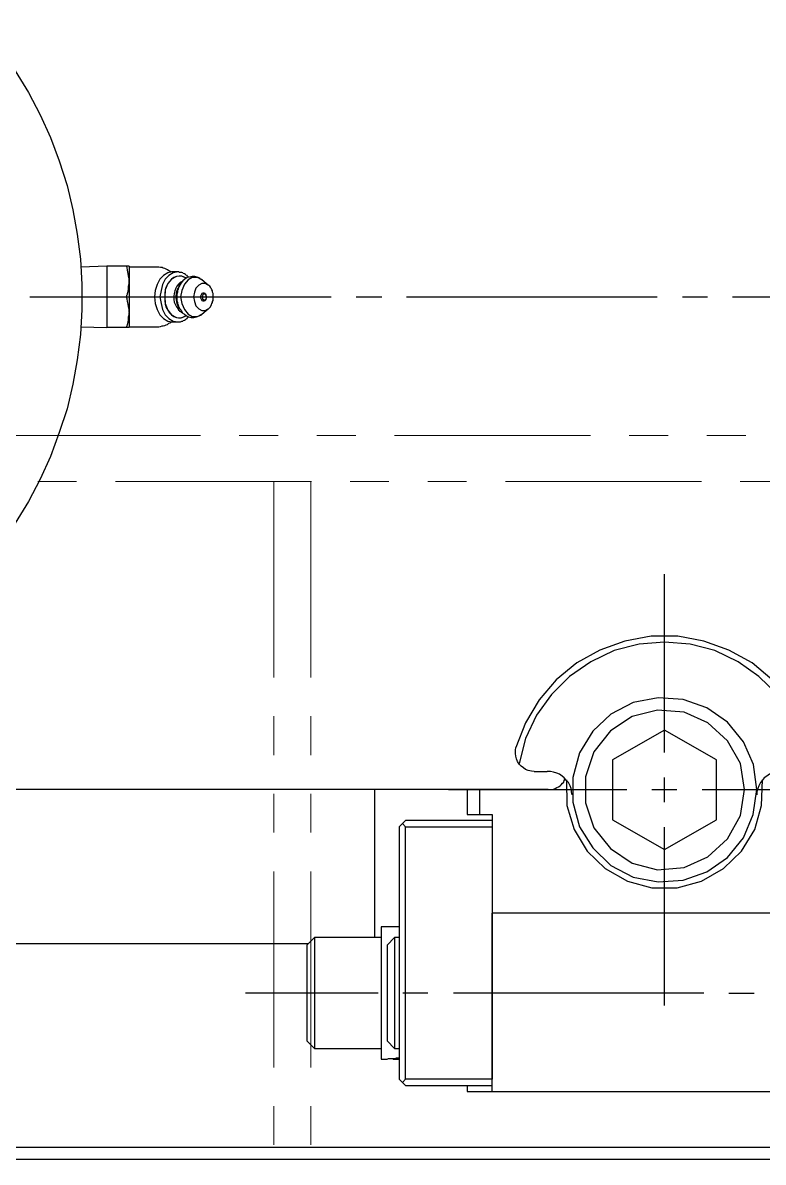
# Model space of a CAD drawing. Header units: millimetres. Extents: x -211 to 45495, y 24 to 52952.
# Drawn here: x 9491.7 to 9611.8, y 40375.1 to 40560 of the extents above; entities that cross this region are included whole.
import ezdxf

# ---------------------------------------------------------------- set-up
doc = ezdxf.new("R2010")
doc.units = ezdxf.units.MM
doc.linetypes.add('PHANTOM', pattern=[63.3, 31.8, -6.3, 6.3, -6.3, 6.3, -6.3])
doc.layers.add('Layer2', color=7, linetype='Continuous')

# ---------------------------------------------------------------- blocks, each defined once
blk = doc.blocks.new('BLKF1837')
at = {"layer": 'Layer2', "color": 7, "linetype": 'Continuous', "lineweight": 25}
for p, q in [((9522.01, 40517.27), (9521.84, 40517.35)), ((9522.1, 40517.1), (9522.01, 40517.27)), ((9522.19, 40516.92), (9522.1, 40517.1)), ((9522.27, 40516.84), (9522.19, 40516.92)), ((9522.36, 40516.67), (9522.27, 40516.84)), ((9522.44, 40516.49), (9522.36, 40516.67)), ((9522.44, 40516.32), (9522.44, 40516.49)), ((9522.53, 40516.06), (9522.44, 40516.32)), ((9522.53, 40515.55), (9522.53, 40516.06))]:
    blk.add_line(p, q, dxfattribs=at)
blk = doc.blocks.new('BLKF1838')
at = {"layer": 'Layer2', "color": 7, "linetype": 'Continuous', "lineweight": 25}
for p, q in [((9519.17, 40518.65), (9518.48, 40518.3)), ((9520.03, 40518.65), (9519.17, 40518.65)), ((9520.72, 40518.3), (9520.03, 40518.65)), ((9517.45, 40516.58), (9517.28, 40515.55)), ((9517.88, 40517.61), (9517.45, 40516.58)), ((9518.48, 40518.3), (9517.88, 40517.61)), ((9517.28, 40515.55), (9517.45, 40514.43)), ((9517.45, 40514.43), (9517.88, 40513.48)), ((9517.88, 40513.48), (9518.48, 40512.7)), ((9518.48, 40512.7), (9519.17, 40512.36)), ((9519.17, 40512.36), (9520.03, 40512.36))]:
    blk.add_line(p, q, dxfattribs=at)
blk = doc.blocks.new('BLKF1839')
at = {"layer": 'Layer2', "color": 7, "linetype": 'Continuous', "lineweight": 25}
for p, q in [((9522.44, 40514.77), (9522.53, 40514.94)), ((9522.44, 40514.6), (9522.44, 40514.77)), ((9522.53, 40515.12), (9522.53, 40515.29)), ((9522.53, 40514.94), (9522.53, 40515.12)), ((9521.76, 40513.57), (9521.84, 40513.65)), ((9521.84, 40513.65), (9522.01, 40513.82)), ((9522.01, 40513.82), (9522.1, 40513.91)), ((9522.1, 40513.91), (9522.19, 40514.08)), ((9522.19, 40514.08), (9522.27, 40514.25)), ((9522.27, 40514.25), (9522.36, 40514.43)), ((9522.36, 40514.43), (9522.44, 40514.6))]:
    blk.add_line(p, q, dxfattribs=at)
blk = doc.blocks.new('BLKF1840')
at = {"layer": 'Layer2', "color": 7, "linetype": 'Continuous', "lineweight": 25}
for p, q in [((9519.77, 40516.92), (9519.52, 40516.32)), ((9520.21, 40517.44), (9519.77, 40516.92)), ((9520.72, 40517.7), (9520.21, 40517.44)), ((9521.24, 40517.7), (9520.72, 40517.7)), ((9521.76, 40517.44), (9521.24, 40517.7)), ((9519.52, 40516.32), (9519.34, 40515.55)), ((9519.34, 40515.55), (9519.52, 40514.77)), ((9519.52, 40514.77), (9519.77, 40514.08)), ((9519.77, 40514.08), (9520.21, 40513.57)), ((9520.21, 40513.57), (9520.72, 40513.31)), ((9520.72, 40513.31), (9521.24, 40513.31))]:
    blk.add_line(p, q, dxfattribs=at)
blk = doc.blocks.new('BLKF1841')
at = {"layer": 'Layer2', "color": 7, "linetype": 'Continuous', "lineweight": 25}
for p, q in [((9516.67, 40515.98), (9516.67, 40514.77)), ((9516.67, 40514.77), (9516.76, 40514.6)), ((9516.76, 40514.6), (9516.76, 40514.34)), ((9516.76, 40514.34), (9516.85, 40514.25)), ((9516.85, 40514.25), (9516.85, 40514.17)), ((9516.85, 40514.17), (9516.93, 40514)), ((9516.93, 40514), (9516.93, 40513.91)), ((9516.93, 40513.91), (9517.02, 40513.82)), ((9517.02, 40513.82), (9517.02, 40513.74)), ((9517.02, 40513.74), (9517.1, 40513.65)), ((9517.1, 40513.65), (9517.1, 40513.57))]:
    blk.add_line(p, q, dxfattribs=at)
blk = doc.blocks.new('BLKF1842')
at = {"layer": 'Layer2', "color": 7, "linetype": 'Continuous', "lineweight": 25}
for p, q in [((9516.67, 40515.98), (9516.67, 40514.86)), ((9516.67, 40514.86), (9516.76, 40514.43)), ((9516.76, 40514.43), (9516.93, 40514)), ((9516.93, 40514), (9516.93, 40513.91)), ((9516.93, 40513.91), (9517.02, 40513.82)), ((9517.02, 40513.82), (9517.19, 40513.48)), ((9517.19, 40513.48), (9517.45, 40513.14)), ((9517.45, 40513.14), (9517.54, 40513.05)), ((9517.54, 40513.05), (9517.54, 40512.96)), ((9517.54, 40512.96), (9517.88, 40512.7)), ((9517.88, 40512.7), (9518.22, 40512.45)), ((9518.22, 40512.45), (9518.57, 40512.27)), ((9518.57, 40512.27), (9519, 40512.19)), ((9519, 40512.19), (9519.43, 40512.19)), ((9519.43, 40512.19), (9519.86, 40512.27)), ((9519.86, 40512.27), (9520.29, 40512.45)), ((9520.29, 40512.45), (9520.64, 40512.62))]:
    blk.add_line(p, q, dxfattribs=at)
blk = doc.blocks.new('BLKF1843')
at = {"layer": 'Layer2', "color": 7, "linetype": 'Continuous', "lineweight": 25}
for p, q in [((9517.97, 40518.39), (9517.62, 40518.13)), ((9518.31, 40518.65), (9517.97, 40518.39)), ((9518.74, 40518.73), (9518.31, 40518.65)), ((9519.17, 40518.82), (9518.74, 40518.73)), ((9519.6, 40518.82), (9519.17, 40518.82)), ((9519.95, 40518.73), (9519.6, 40518.82)), ((9520.38, 40518.56), (9519.95, 40518.73)), ((9520.46, 40518.47), (9520.38, 40518.56)), ((9520.81, 40518.3), (9520.46, 40518.47)), ((9516.85, 40516.92), (9516.76, 40516.58)), ((9516.76, 40516.58), (9516.76, 40516.32)), ((9516.93, 40516.92), (9516.85, 40516.92)), ((9517.1, 40517.44), (9516.93, 40517.1)), ((9516.93, 40517.1), (9516.93, 40516.92)), ((9517.19, 40517.53), (9517.1, 40517.44)), ((9517.36, 40517.79), (9517.19, 40517.53)), ((9517.62, 40518.13), (9517.36, 40517.79)), ((9520.81, 40518.22), (9520.81, 40518.3))]:
    blk.add_line(p, q, dxfattribs=at)
blk = doc.blocks.new('BLKF1844')
at = {"layer": 'Layer2', "color": 7, "linetype": 'Continuous', "lineweight": 25}
for p, q in [((9520.55, 40515.72), (9520.46, 40515.55)), ((9520.46, 40515.55), (9520.55, 40515.29)), ((9520.64, 40515.98), (9520.55, 40515.72)), ((9520.55, 40515.29), (9520.64, 40515.03)), ((9520.72, 40516.06), (9520.64, 40515.98)), ((9520.64, 40515.03), (9520.72, 40514.94)), ((9520.89, 40516.15), (9520.72, 40516.06)), ((9520.72, 40514.94), (9520.89, 40514.86)), ((9521.07, 40516.15), (9520.89, 40516.15)), ((9520.89, 40514.86), (9521.07, 40514.86)), ((9521.24, 40516.06), (9521.07, 40516.15)), ((9521.07, 40514.86), (9521.24, 40514.94)), ((9521.24, 40514.94), (9521.41, 40515.12)), ((9521.41, 40515.72), (9521.32, 40515.98)), ((9521.5, 40515.55), (9521.41, 40515.72)), ((9521.41, 40515.12), (9521.5, 40515.37)), ((9521.5, 40515.37), (9521.5, 40515.55))]:
    blk.add_line(p, q, dxfattribs=at)
blk = doc.blocks.new('BLKF1845')
at = {"layer": 'Layer2', "color": 7, "linetype": 'Continuous', "lineweight": 25}
for p, q in [((9521.32, 40515.98), (9521.24, 40515.98)), ((9521.32, 40515.89), (9521.32, 40515.98)), ((9521.41, 40515.89), (9521.32, 40515.89)), ((9521.41, 40515.72), (9521.41, 40515.89)), ((9521.5, 40515.63), (9521.41, 40515.72)), ((9521.5, 40515.55), (9521.5, 40515.63))]:
    blk.add_line(p, q, dxfattribs=at)
blk = doc.blocks.new('BLKF1846')
at = {"layer": 'Layer2', "color": 7, "linetype": 'Continuous', "lineweight": 25}
for p, q in [((9521.15, 40515.03), (9521.24, 40515.03)), ((9521.24, 40515.03), (9521.32, 40515.12)), ((9521.32, 40515.12), (9521.41, 40515.12)), ((9521.41, 40515.29), (9521.5, 40515.37)), ((9521.41, 40515.2), (9521.41, 40515.29)), ((9521.41, 40515.12), (9521.41, 40515.2)), ((9521.5, 40515.37), (9521.5, 40515.46))]:
    blk.add_line(p, q, dxfattribs=at)
blk = doc.blocks.new('BLKF1847')
at = {"layer": 'Layer2', "color": 7, "linetype": 'Continuous', "lineweight": 25}
for p, q in [((9520.89, 40515.89), (9520.81, 40515.72)), ((9520.81, 40515.72), (9520.81, 40515.63)), ((9520.81, 40515.63), (9520.81, 40515.55)), ((9520.81, 40515.55), (9520.81, 40515.37)), ((9520.81, 40515.37), (9520.81, 40515.29)), ((9520.81, 40515.29), (9520.89, 40515.12)), ((9520.98, 40515.98), (9520.89, 40515.89)), ((9520.89, 40515.12), (9520.98, 40515.12)), ((9521.15, 40515.98), (9520.98, 40515.98)), ((9520.98, 40515.12), (9521.07, 40515.03))]:
    blk.add_line(p, q, dxfattribs=at)
blk = doc.blocks.new('BLKF1848')
at = {"layer": 'Layer2', "color": 7, "linetype": 'Continuous', "lineweight": 25}
for p, q in [((9516.76, 40516.67), (9516.67, 40516.58)), ((9516.67, 40516.58), (9516.67, 40516.49)), ((9516.85, 40516.92), (9516.76, 40516.84)), ((9516.76, 40516.84), (9516.76, 40516.75)), ((9516.76, 40516.75), (9516.76, 40516.67)), ((9516.93, 40517.1), (9516.85, 40517.01)), ((9516.85, 40517.01), (9516.85, 40516.92)), ((9517.02, 40517.18), (9516.93, 40517.18)), ((9516.93, 40517.18), (9516.93, 40517.1)), ((9516.67, 40516.49), (9516.67, 40516.41))]:
    blk.add_line(p, q, dxfattribs=at)
blk = doc.blocks.new('BLKF1849')
at = {"layer": 'Layer2', "color": 7, "linetype": 'Continuous', "lineweight": 25}
for p, q in [((9516.85, 40516.75), (9516.76, 40516.67)), ((9516.76, 40516.67), (9516.76, 40516.58)), ((9516.76, 40516.58), (9516.76, 40516.41)), ((9516.93, 40517.01), (9516.85, 40516.92)), ((9516.85, 40516.92), (9516.85, 40516.84)), ((9516.85, 40516.84), (9516.85, 40516.75)), ((9517.02, 40517.18), (9516.93, 40517.1)), ((9516.93, 40517.1), (9516.93, 40517.01)), ((9517.1, 40517.35), (9517.02, 40517.27)), ((9517.02, 40517.27), (9517.02, 40517.18)), ((9517.19, 40517.53), (9517.1, 40517.53)), ((9517.1, 40517.53), (9517.1, 40517.35)), ((9516.76, 40516.32), (9516.67, 40516.32)), ((9516.67, 40516.32), (9516.67, 40516.24)), ((9516.67, 40516.24), (9516.67, 40516.15)), ((9516.67, 40516.15), (9516.67, 40516.06)), ((9516.76, 40516.41), (9516.76, 40516.32))]:
    blk.add_line(p, q, dxfattribs=at)
blk = doc.blocks.new('BLKF1850')
at = {"layer": 'Layer2', "color": 7, "linetype": 'Continuous', "lineweight": 25}
for p, q in [((9516.59, 40515.72), (9516.5, 40515.55)), ((9516.5, 40515.55), (9516.5, 40515.37)), ((9516.5, 40515.37), (9516.59, 40515.2)), ((9516.67, 40516.32), (9516.59, 40516.32)), ((9516.59, 40516.32), (9516.59, 40515.72)), ((9516.59, 40515.2), (9516.59, 40515.03)), ((9516.59, 40515.03), (9516.59, 40514.86)), ((9516.59, 40514.86), (9516.59, 40514.77)), ((9516.59, 40514.77), (9516.67, 40514.6)), ((9516.67, 40514.6), (9516.67, 40514.43)), ((9516.67, 40514.43), (9516.76, 40514.25)), ((9516.76, 40514.25), (9516.76, 40514.17)), ((9516.76, 40514.17), (9516.85, 40514.17)), ((9516.85, 40514.17), (9516.85, 40514.08)), ((9516.85, 40514.08), (9516.85, 40514)), ((9516.85, 40514), (9516.93, 40514)), ((9516.93, 40514), (9516.93, 40513.91)), ((9516.93, 40513.91), (9516.93, 40513.82))]:
    blk.add_line(p, q, dxfattribs=at)
blk = doc.blocks.new('BLKF1851')
at = {"layer": 'Layer2', "color": 7, "linetype": 'Continuous', "lineweight": 25}
for p, q in [((9516.5, 40516.92), (9516.33, 40516.49)), ((9516.67, 40517.27), (9516.5, 40516.92)), ((9516.93, 40517.61), (9516.67, 40517.27)), ((9517.19, 40517.87), (9516.93, 40517.61)), ((9517.54, 40518.04), (9517.19, 40517.87)), ((9516.24, 40516.06), (9516.16, 40515.63)), ((9516.16, 40515.63), (9516.16, 40515.12)), ((9516.16, 40515.12), (9516.24, 40514.69)), ((9516.33, 40516.49), (9516.24, 40516.06)), ((9516.24, 40514.69), (9516.42, 40514.25)), ((9516.42, 40514.25), (9516.59, 40513.91)), ((9516.59, 40513.91), (9516.85, 40513.57)), ((9516.85, 40513.57), (9516.85, 40513.48)), ((9516.85, 40513.48), (9516.93, 40513.39)), ((9516.93, 40513.39), (9517.02, 40513.31)), ((9517.02, 40513.31), (9517.1, 40513.22)), ((9517.1, 40513.22), (9517.19, 40513.14)), ((9517.19, 40513.14), (9517.28, 40513.14)), ((9517.28, 40513.14), (9517.36, 40513.14)), ((9517.36, 40513.14), (9517.36, 40513.05)), ((9517.36, 40513.05), (9517.45, 40513.05))]:
    blk.add_line(p, q, dxfattribs=at)
blk = doc.blocks.new('BLKF1852')
at = {"layer": 'Layer2', "color": 7, "linetype": 'Continuous', "lineweight": 25}
for p, q in [((9516.67, 40516.41), (9516.76, 40516.75)), ((9516.76, 40516.75), (9516.85, 40516.84)), ((9516.85, 40516.92), (9517.02, 40517.27)), ((9516.85, 40516.84), (9516.85, 40516.92))]:
    blk.add_line(p, q, dxfattribs=at)
blk = doc.blocks.new('BLKF1853')
at = {"layer": 'Layer2', "color": 7, "linetype": 'Continuous', "lineweight": 25}
for p, q in [((9516.5, 40515.55), (9516.59, 40515.98)), ((9516.59, 40515.12), (9516.5, 40515.55)), ((9516.59, 40516.06), (9516.59, 40516.15)), ((9516.59, 40515.98), (9516.59, 40516.06)), ((9516.67, 40514.69), (9516.59, 40515.12)), ((9516.76, 40514.34), (9516.67, 40514.69)), ((9516.76, 40514.25), (9516.76, 40514.34)), ((9516.93, 40513.91), (9516.76, 40514.25))]:
    blk.add_line(p, q, dxfattribs=at)
blk = doc.blocks.new('BLKF1854')
at = {"layer": 'Layer2', "color": 7, "linetype": 'Continuous', "lineweight": 25}
for p, q in [((9515.81, 40518.39), (9515.21, 40517.7)), ((9516.59, 40518.82), (9515.81, 40518.39)), ((9517.45, 40518.9), (9516.59, 40518.82)), ((9518.22, 40518.56), (9517.45, 40518.9)), ((9514.78, 40516.67), (9514.69, 40515.55)), ((9515.21, 40517.7), (9514.78, 40516.67)), ((9514.69, 40515.55), (9514.78, 40514.43)), ((9514.78, 40514.43), (9515.21, 40513.39)), ((9515.21, 40513.39), (9515.81, 40512.62)), ((9515.81, 40512.62), (9516.59, 40512.19)), ((9516.59, 40512.19), (9517.36, 40512.1))]:
    blk.add_line(p, q, dxfattribs=at)
blk = doc.blocks.new('BLKF1855')
at = {"layer": 'Layer2', "color": 7, "linetype": 'Continuous', "lineweight": 25}
for p, q in [((9516.85, 40511.5), (9517.28, 40511.5)), ((9517.28, 40511.5), (9517.45, 40511.59)), ((9517.45, 40511.59), (9517.62, 40511.59)), ((9517.62, 40511.59), (9517.71, 40511.67)), ((9517.71, 40511.67), (9517.88, 40511.76)), ((9517.88, 40511.76), (9518.05, 40511.84)), ((9518.05, 40511.84), (9518.14, 40511.93)), ((9518.14, 40511.93), (9518.31, 40512.02)), ((9518.31, 40512.02), (9518.4, 40512.19))]:
    blk.add_line(p, q, dxfattribs=at)
blk = doc.blocks.new('BLKF1856')
at = {"layer": 'Layer2', "color": 7, "linetype": 'Continuous', "lineweight": 25}
for p, q in [((9515.81, 40518.39), (9515.47, 40518.04)), ((9516.16, 40518.65), (9515.81, 40518.39)), ((9516.59, 40518.82), (9516.16, 40518.65)), ((9517.02, 40518.9), (9516.59, 40518.82)), ((9517.45, 40518.9), (9517.02, 40518.9)), ((9517.79, 40518.73), (9517.45, 40518.9)), ((9518.22, 40518.56), (9517.79, 40518.73)), ((9514.78, 40516.67), (9514.69, 40516.06)), ((9514.95, 40517.18), (9514.78, 40516.67)), ((9515.21, 40517.7), (9514.95, 40517.18)), ((9515.47, 40518.04), (9515.21, 40517.7)), ((9514.69, 40516.06), (9514.69, 40515.55)), ((9514.69, 40515.55), (9514.69, 40514.94)), ((9514.69, 40514.94), (9514.78, 40514.34)), ((9514.78, 40514.34), (9514.95, 40513.82)), ((9514.95, 40513.82), (9515.21, 40513.39)), ((9515.21, 40513.39), (9515.47, 40512.96)), ((9515.47, 40512.96), (9515.81, 40512.62)), ((9515.81, 40512.62), (9516.16, 40512.36)), ((9516.16, 40512.36), (9516.59, 40512.19)), ((9516.59, 40512.19), (9516.93, 40512.1)), ((9516.93, 40512.1), (9517.36, 40512.1)), ((9517.36, 40512.1), (9517.79, 40512.27))]:
    blk.add_line(p, q, dxfattribs=at)
blk = doc.blocks.new('BLKF1857')
at = {"layer": 'Layer2', "color": 7, "linetype": 'Continuous', "lineweight": 25}
for p, q in [((9513.92, 40518.39), (9513.49, 40517.53)), ((9514.52, 40518.99), (9513.92, 40518.39)), ((9515.21, 40519.42), (9514.52, 40518.99)), ((9515.9, 40519.59), (9515.21, 40519.42)), ((9513.14, 40516.58), (9513.06, 40515.55)), ((9513.49, 40517.53), (9513.14, 40516.58)), ((9513.06, 40515.55), (9513.14, 40514.43)), ((9513.14, 40514.43), (9513.49, 40513.48)), ((9513.49, 40513.48), (9513.92, 40512.62)), ((9513.92, 40512.62), (9514.52, 40512.02)), ((9514.52, 40512.02), (9515.21, 40511.59))]:
    blk.add_line(p, q, dxfattribs=at)
blk = doc.blocks.new('BLKF1858')
at = {"layer": 'Layer2', "color": 7, "linetype": 'Continuous', "lineweight": 25}
for p, q in [((9514.78, 40518.39), (9514.35, 40517.53)), ((9515.38, 40518.99), (9514.78, 40518.39)), ((9516.07, 40519.42), (9515.38, 40518.99)), ((9516.85, 40519.59), (9516.07, 40519.42)), ((9516.93, 40519.59), (9516.85, 40519.59)), ((9517.1, 40519.51), (9516.93, 40519.59)), ((9517.28, 40519.51), (9517.1, 40519.51)), ((9517.45, 40519.51), (9517.28, 40519.51)), ((9517.62, 40519.42), (9517.45, 40519.51)), ((9517.71, 40519.34), (9517.62, 40519.42)), ((9517.88, 40519.25), (9517.71, 40519.34)), ((9518.05, 40519.16), (9517.88, 40519.25)), ((9518.14, 40519.08), (9518.05, 40519.16)), ((9518.31, 40518.99), (9518.14, 40519.08)), ((9518.4, 40518.82), (9518.31, 40518.99)), ((9518.57, 40518.73), (9518.4, 40518.82)), ((9514.09, 40516.58), (9513.92, 40515.55)), ((9514.35, 40517.53), (9514.09, 40516.58)), ((9513.92, 40515.55), (9514.09, 40514.43)), ((9514.09, 40514.43), (9514.35, 40513.48)), ((9514.35, 40513.48), (9514.78, 40512.62)), ((9514.78, 40512.62), (9515.38, 40512.02)), ((9515.38, 40512.02), (9516.07, 40511.59))]:
    blk.add_line(p, q, dxfattribs=at)
blk = doc.blocks.new('BLKF1859')
at = {"layer": 'Layer2', "color": 7, "linetype": 'Continuous', "lineweight": 25}
for p, q in [((9508.75, 40516.41), (9508.84, 40516.84)), ((9508.84, 40517.27), (9508.92, 40517.7)), ((9508.84, 40516.84), (9508.84, 40517.27)), ((9508.49, 40515.55), (9508.58, 40515.89)), ((9508.58, 40515.89), (9508.67, 40515.98)), ((9508.67, 40516.06), (9508.75, 40516.41)), ((9508.67, 40515.98), (9508.67, 40516.06))]:
    blk.add_line(p, q, dxfattribs=at)
blk = doc.blocks.new('BLKF1860')
at = {"layer": 'Layer2', "color": 7, "linetype": 'Continuous', "lineweight": 25}
for p, q in [((9508.67, 40514.77), (9508.58, 40515.2)), ((9508.75, 40514.34), (9508.67, 40514.77)), ((9508.84, 40513.91), (9508.75, 40514.34)), ((9508.92, 40513.48), (9508.84, 40513.91)), ((9508.92, 40513.05), (9508.92, 40513.48))]:
    blk.add_line(p, q, dxfattribs=at)
blk = doc.blocks.new('BLKF1861')
at = {"layer": 'Layer2', "color": 7, "linetype": 'Continuous', "lineweight": 25}
for p, q in [((9508.58, 40510.9), (9508.67, 40510.98)), ((9508.67, 40511.07), (9508.75, 40511.41)), ((9508.67, 40510.98), (9508.67, 40511.07)), ((9508.75, 40511.41), (9508.84, 40511.84)), ((9508.84, 40512.27), (9508.92, 40512.62)), ((9508.84, 40511.84), (9508.84, 40512.27)), ((9508.49, 40510.55), (9508.58, 40510.9))]:
    blk.add_line(p, q, dxfattribs=at)
blk = doc.blocks.new('BLKF1862')
at = {"layer": 'Layer2', "color": 7, "linetype": 'Continuous', "lineweight": 25}
for p, q in [((9508.67, 40519.85), (9508.58, 40520.28)), ((9508.75, 40519.34), (9508.67, 40519.85)), ((9508.84, 40518.9), (9508.75, 40519.34)), ((9508.92, 40518.47), (9508.84, 40518.9)), ((9508.92, 40518.04), (9508.92, 40518.47))]:
    blk.add_line(p, q, dxfattribs=at)
blk = doc.blocks.new('BLKF1863')
at = {"layer": 'Layer2', "color": 7, "linetype": 'Continuous', "lineweight": 25}
for p, q in [((9513.49, 40520.37), (9513.23, 40520.37)), ((9513.75, 40520.37), (9513.49, 40520.37)), ((9514, 40520.28), (9513.75, 40520.37)), ((9514.26, 40520.28), (9514, 40520.28)), ((9514.44, 40520.2), (9514.26, 40520.28)), ((9514.69, 40520.11), (9514.44, 40520.2)), ((9514.95, 40520.02), (9514.69, 40520.11)), ((9515.12, 40519.94), (9514.95, 40520.02)), ((9515.38, 40519.77), (9515.12, 40519.94)), ((9515.55, 40519.68), (9515.38, 40519.77)), ((9515.81, 40519.59), (9515.55, 40519.68))]:
    blk.add_line(p, q, dxfattribs=at)
blk = doc.blocks.new('BLKF1864')
at = {"layer": 'Layer2', "color": 7, "linetype": 'Continuous', "lineweight": 25}
for p, q in [((9514.69, 40510.9), (9514.95, 40510.98)), ((9514.95, 40510.98), (9515.12, 40511.07)), ((9515.12, 40511.07), (9515.38, 40511.24)), ((9515.38, 40511.24), (9515.55, 40511.33)), ((9513.06, 40510.64), (9513.75, 40510.64)), ((9513.75, 40510.64), (9514, 40510.72)), ((9514, 40510.72), (9514.26, 40510.81)), ((9514.26, 40510.81), (9514.44, 40510.81)), ((9514.44, 40510.81), (9514.69, 40510.9))]:
    blk.add_line(p, q, dxfattribs=at)
blk = doc.blocks.new('BLKF1893')
at = {"layer": 'Layer2', "color": 7, "linetype": 'Continuous', "lineweight": 25}
for p, q in [((9594.69, 40448.46), (9590.56, 40447.43)), ((9599, 40448.12), (9594.69, 40448.46)), ((9602.87, 40446.4), (9599, 40448.12)), ((9590.56, 40447.43), (9587.03, 40445.1)), ((9606.06, 40443.47), (9602.87, 40446.4)), ((9587.03, 40445.1), (9584.36, 40441.66)), ((9608.13, 40439.77), (9606.06, 40443.47)), ((9584.36, 40441.66), (9582.98, 40437.61)), ((9608.82, 40435.55), (9608.13, 40439.77)), ((9582.98, 40437.61), (9582.98, 40433.39)), ((9582.98, 40433.39), (9584.36, 40429.35)), ((9606.06, 40427.54), (9608.13, 40431.33)), ((9584.36, 40429.35), (9587.03, 40425.99)), ((9587.03, 40425.99), (9590.56, 40423.58)), ((9602.87, 40424.61), (9606.06, 40427.54)), ((9599, 40422.89), (9602.87, 40424.61)), ((9590.56, 40423.58), (9594.69, 40422.54)), ((9594.69, 40422.54), (9599, 40422.89))]:
    blk.add_line(p, q, dxfattribs=at)
blk = doc.blocks.new('BLKF1894')
at = {"layer": 'Layer2', "color": 7, "linetype": 'Continuous', "lineweight": 25}
for p, q in [((9594.78, 40450.44), (9590.73, 40449.67)), ((9598.83, 40450.19), (9594.78, 40450.44)), ((9602.7, 40448.81), (9598.83, 40450.19)), ((9590.73, 40449.67), (9587.12, 40447.77)), ((9606.06, 40446.48), (9602.7, 40448.81)), ((9587.12, 40447.77), (9584.19, 40445.02)), ((9608.64, 40443.3), (9606.06, 40446.48)), ((9584.19, 40445.02), (9582.04, 40441.49)), ((9610.28, 40439.59), (9608.64, 40443.3)), ((9582.04, 40441.49), (9580.92, 40437.53)), ((9610.8, 40435.55), (9610.28, 40439.59)), ((9580.92, 40437.53), (9580.92, 40433.48)), ((9580.92, 40433.48), (9582.04, 40429.52)), ((9608.64, 40427.71), (9610.19, 40431.5)), ((9582.04, 40429.52), (9584.19, 40426.07)), ((9584.19, 40426.07), (9587.12, 40423.23)), ((9606.06, 40424.52), (9608.64, 40427.71)), ((9602.7, 40422.2), (9606.06, 40424.52)), ((9587.12, 40423.23), (9590.73, 40421.34)), ((9598.83, 40420.82), (9602.7, 40422.2)), ((9590.73, 40421.34), (9594.78, 40420.56)), ((9594.78, 40420.56), (9598.83, 40420.82))]:
    blk.add_line(p, q, dxfattribs=at)
blk = doc.blocks.new('BLKF2223')
at = {"layer": 'Layer2', "color": 7, "linetype": 'Continuous', "lineweight": 25}
for p, q in [((9595.81, 40459.49), (9591.68, 40459.14)), ((9599.95, 40459.14), (9595.81, 40459.49)), ((9587.63, 40458.11), (9583.84, 40456.3)), ((9591.68, 40459.14), (9587.63, 40458.11)), ((9603.99, 40458.11), (9599.95, 40459.14)), ((9607.78, 40456.3), (9603.99, 40458.11)), ((9583.84, 40456.3), (9580.4, 40453.89)), ((9611.14, 40453.89), (9607.78, 40456.3)), ((9580.4, 40453.89), (9577.47, 40450.96)), ((9614.16, 40450.96), (9611.14, 40453.89)), ((9577.47, 40450.96), (9575.06, 40447.6)), ((9616.57, 40447.6), (9614.16, 40450.96)), ((9575.06, 40447.6), (9573.25, 40443.81)), ((9618.29, 40443.81), (9616.57, 40447.6)), ((9619.41, 40439.77), (9618.29, 40443.81))]:
    blk.add_line(p, q, dxfattribs=at)
blk = doc.blocks.new('BLKF2224')
at = {"layer": 'Layer2', "color": 7, "linetype": 'Continuous', "lineweight": 25}
for p, q in [((9589.35, 40459.66), (9585.31, 40458.19)), ((9593.66, 40460.43), (9589.35, 40459.66)), ((9597.97, 40460.43), (9593.66, 40460.43)), ((9602.19, 40459.66), (9597.97, 40460.43)), ((9606.23, 40458.19), (9602.19, 40459.66)), ((9585.31, 40458.19), (9581.6, 40456.13)), ((9610.02, 40456.13), (9606.23, 40458.19)), ((9581.6, 40456.13), (9578.25, 40453.37)), ((9613.29, 40453.37), (9610.02, 40456.13)), ((9578.25, 40453.37), (9575.49, 40450.1)), ((9616.14, 40450.1), (9613.29, 40453.37)), ((9575.49, 40450.1), (9573.25, 40446.4)), ((9618.29, 40446.4), (9616.14, 40450.1)), ((9619.84, 40442.35), (9618.29, 40446.4))]:
    blk.add_line(p, q, dxfattribs=at)
blk = doc.blocks.new('BLKF2225')
at = {"layer": 'Layer2', "color": 7, "linetype": 'Continuous', "lineweight": 25}
for p, q in [((9577.82, 40438.39), (9577.3, 40438.47)), ((9578.33, 40438.22), (9577.82, 40438.39)), ((9578.76, 40438.04), (9578.33, 40438.22)), ((9579.19, 40437.7), (9578.76, 40438.04)), ((9579.54, 40437.44), (9579.19, 40437.7)), ((9579.88, 40437.01), (9579.54, 40437.44)), ((9580.23, 40436.67), (9579.88, 40437.01)), ((9580.49, 40436.15), (9580.23, 40436.67)), ((9580.66, 40435.72), (9580.49, 40436.15)), ((9580.74, 40435.2), (9580.66, 40435.72)), ((9580.83, 40434.69), (9580.74, 40435.2))]:
    blk.add_line(p, q, dxfattribs=at)
blk = doc.blocks.new('BLKF2226')
at = {"layer": 'Layer2', "color": 7, "linetype": 'Continuous', "lineweight": 25}
for p, q in [((9611.66, 40437.01), (9611.4, 40436.67)), ((9612, 40437.44), (9611.66, 40437.01)), ((9612.43, 40437.7), (9612, 40437.44)), ((9612.86, 40438.04), (9612.43, 40437.7)), ((9613.29, 40438.22), (9612.86, 40438.04)), ((9613.73, 40438.39), (9613.29, 40438.22)), ((9614.24, 40438.47), (9613.73, 40438.39)), ((9614.76, 40438.47), (9614.24, 40438.47)), ((9610.97, 40435.72), (9610.8, 40435.2)), ((9611.14, 40436.15), (9610.97, 40435.72)), ((9611.4, 40436.67), (9611.14, 40436.15))]:
    blk.add_line(p, q, dxfattribs=at)
blk = doc.blocks.new('BLKF2227')
at = {"layer": 'Layer2', "color": 7, "linetype": 'Continuous', "lineweight": 25}
for p, q in [((9571.62, 40441.4), (9571.62, 40441.92)), ((9571.7, 40440.97), (9571.62, 40441.4)), ((9571.79, 40440.54), (9571.7, 40440.97)), ((9571.96, 40440.11), (9571.79, 40440.54)), ((9572.22, 40439.68), (9571.96, 40440.11)), ((9572.56, 40439.34), (9572.22, 40439.68)), ((9572.91, 40439.08), (9572.56, 40439.34)), ((9573.25, 40438.82), (9572.91, 40439.08)), ((9573.68, 40438.65), (9573.25, 40438.82)), ((9574.2, 40438.56), (9573.68, 40438.65)), ((9574.63, 40438.47), (9574.2, 40438.56))]:
    blk.add_line(p, q, dxfattribs=at)
blk = doc.blocks.new('BLKF2229')
at = {"layer": 'Layer2', "color": 7, "linetype": 'Continuous', "lineweight": 25}
for p, q in [((9579.88, 40437.1), (9579.97, 40432.96)), ((9579.97, 40432.96), (9581.17, 40429.09)), ((9610.45, 40429.09), (9611.57, 40432.96)), ((9581.17, 40429.09), (9583.24, 40425.56)), ((9608.3, 40425.56), (9610.45, 40429.09)), ((9583.24, 40425.56), (9586.17, 40422.72)), ((9605.37, 40422.72), (9608.3, 40425.56)), ((9586.17, 40422.72), (9589.79, 40420.65)), ((9601.84, 40420.65), (9605.37, 40422.72)), ((9589.79, 40420.65), (9593.75, 40419.62)), ((9597.88, 40419.62), (9601.84, 40420.65)), ((9593.75, 40419.62), (9597.88, 40419.62))]:
    blk.add_line(p, q, dxfattribs=at)
blk = doc.blocks.new('BLKF2268')
at = {"layer": 'Layer2', "color": 7, "linetype": 'Continuous', "lineweight": 25}
for p, q in [((9415.49, 40580.48), (9419.45, 40581.51)), ((9419.45, 40581.51), (9423.5, 40582.2)), ((9423.5, 40582.2), (9427.55, 40582.72)), ((9427.55, 40582.72), (9431.59, 40582.97)), ((9431.59, 40582.97), (9435.73, 40582.97)), ((9435.73, 40582.97), (9439.77, 40582.72)), ((9439.77, 40582.72), (9443.82, 40582.28)), ((9443.82, 40582.28), (9447.87, 40581.51)), ((9447.87, 40581.51), (9451.83, 40580.56)), ((9411.62, 40579.27), (9415.49, 40580.48)), ((9451.83, 40580.56), (9455.71, 40579.36)), ((9404.04, 40576.08), (9407.83, 40577.81)), ((9407.83, 40577.81), (9411.62, 40579.27)), ((9455.71, 40579.36), (9459.49, 40577.89)), ((9459.49, 40577.89), (9463.28, 40576.26)), ((9400.51, 40574.19), (9404.04, 40576.08)), ((9463.28, 40576.26), (9466.9, 40574.36)), ((9396.98, 40572.12), (9400.51, 40574.19)), ((9466.9, 40574.36), (9470.34, 40572.21)), ((9393.62, 40569.71), (9396.98, 40572.12)), ((9470.34, 40572.21), (9473.7, 40569.97)), ((9390.43, 40567.21), (9393.62, 40569.71)), ((9473.7, 40569.97), (9476.98, 40567.39)), ((9387.42, 40564.55), (9390.43, 40567.21)), ((9476.98, 40567.39), (9479.99, 40564.72)), ((9479.99, 40564.72), (9482.92, 40561.79)), ((9384.49, 40561.62), (9387.42, 40564.55)), ((9381.82, 40558.52), (9384.49, 40561.62)), ((9482.92, 40561.79), (9485.59, 40558.78)), ((9485.59, 40558.78), (9488.17, 40555.59)), ((9488.17, 40555.59), (9490.41, 40552.23)), ((9490.41, 40552.23), (9492.56, 40548.7)), ((9492.56, 40548.7), (9494.46, 40545.08)), ((9494.46, 40545.08), (9496.18, 40541.38)), ((9496.18, 40541.38), (9497.56, 40537.59)), ((9497.56, 40537.59), (9498.85, 40533.63)), ((9498.85, 40533.63), (9499.8, 40529.67)), ((9499.8, 40529.67), (9500.48, 40525.71)), ((9500.48, 40525.71), (9501, 40521.66)), ((9501, 40521.66), (9501.26, 40517.53)), ((9501.26, 40517.53), (9501.26, 40513.48)), ((9501.26, 40513.48), (9501, 40509.43)), ((9501, 40509.43), (9500.48, 40505.3)), ((9500.48, 40505.3), (9499.8, 40501.34)), ((9499.8, 40501.34), (9498.85, 40497.38)), ((9498.85, 40497.38), (9497.56, 40493.5)), ((9497.56, 40493.5), (9496.18, 40489.63)), ((9496.18, 40489.63), (9494.46, 40485.92)), ((9494.46, 40485.92), (9492.56, 40482.31)), ((9492.56, 40482.31), (9490.41, 40478.78)), ((9490.41, 40478.78), (9488.17, 40475.42)), ((9488.17, 40475.42), (9485.59, 40472.23)), ((9485.59, 40472.23), (9482.92, 40469.22)), ((9387.42, 40466.55), (9384.49, 40469.39)), ((9482.92, 40469.22), (9479.99, 40466.29)), ((9390.43, 40463.79), (9387.42, 40466.55)), ((9479.99, 40466.29), (9476.98, 40463.62)), ((9393.62, 40461.29), (9390.43, 40463.79)), ((9476.98, 40463.62), (9473.7, 40461.12)), ((9396.98, 40458.97), (9393.62, 40461.29)), ((9473.7, 40461.12), (9470.34, 40458.8)), ((9400.51, 40456.82), (9396.98, 40458.97)), ((9470.34, 40458.8), (9466.9, 40456.64)), ((9404.04, 40454.92), (9400.51, 40456.82)), ((9466.9, 40456.64), (9463.28, 40454.75)), ((9407.83, 40453.2), (9404.04, 40454.92)), ((9463.28, 40454.75), (9459.49, 40453.11)), ((9411.62, 40451.74), (9407.83, 40453.2)), ((9459.49, 40453.11), (9455.71, 40451.65)), ((9415.49, 40450.53), (9411.62, 40451.74)), ((9419.45, 40449.58), (9415.49, 40450.53)), ((9451.83, 40450.44), (9447.87, 40449.5)), ((9455.71, 40451.65), (9451.83, 40450.44)), ((9423.5, 40448.81), (9419.45, 40449.58)), ((9427.55, 40448.29), (9423.5, 40448.81)), ((9431.59, 40448.03), (9427.55, 40448.29)), ((9439.77, 40448.29), (9435.73, 40448.03)), ((9443.82, 40448.72), (9439.77, 40448.29)), ((9447.87, 40449.5), (9443.82, 40448.72)), ((9435.73, 40448.03), (9431.59, 40448.03))]:
    blk.add_line(p, q, dxfattribs=at)
blk = doc.blocks.new('BLKF2272')
at = {"layer": 'Layer2', "color": 7, "linetype": 'Continuous', "lineweight": 25}
for p, q in [((9579.45, 40436.75), (9579.54, 40437.01)), ((9576.95, 40435.55), (9577.56, 40435.55)), ((9577.56, 40435.55), (9577.82, 40435.63)), ((9577.82, 40435.63), (9578.07, 40435.72)), ((9578.07, 40435.72), (9578.33, 40435.89)), ((9578.33, 40435.89), (9578.59, 40435.98)), ((9578.59, 40435.98), (9578.85, 40436.15)), ((9578.85, 40436.15), (9579.02, 40436.32)), ((9579.02, 40436.32), (9579.28, 40436.58)), ((9579.28, 40436.58), (9579.45, 40436.75))]:
    blk.add_line(p, q, dxfattribs=at)
blk = doc.blocks.new('BLKF2282')
at = {"layer": 'Layer2', "color": 7, "linetype": 'Continuous', "lineweight": 25}
for p, q in [((9549.83, 40391.8), (9550.78, 40391.8)), ((9550.78, 40391.8), (9551.03, 40391.89)), ((9551.03, 40391.89), (9552.07, 40391.89)), ((9552.07, 40391.89), (9552.33, 40391.97)), ((9552.33, 40391.97), (9552.58, 40391.97))]:
    blk.add_line(p, q, dxfattribs=at)
blk = doc.blocks.new('BLKF1660')
at = {"layer": 'Layer2', "color": 7, "linetype": 'Continuous', "lineweight": 25}
for p, q in [((9505.31, 40520.54), (9501.09, 40520.37)), ((9505.31, 40520.54), (9505.31, 40510.55)), ((9508.92, 40520.54), (9505.31, 40520.54)), ((9508.58, 40520.28), (9508.49, 40520.54)), ((9508.92, 40520.54), (9508.92, 40510.55)), ((9513.06, 40520.37), (9508.92, 40520.37)), ((9513.23, 40520.37), (9513.06, 40520.37)), ((9516.85, 40519.59), (9515.9, 40519.59)), ((9508.92, 40517.7), (9508.92, 40517.96)), ((9517.19, 40517.53), (9517.02, 40517.18)), ((9517.02, 40517.27), (9517.1, 40517.44)), ((9521.76, 40517.44), (9520.72, 40518.3)), ((9521.84, 40517.35), (9521.76, 40517.44)), ((9492.82, 40515.55), (9511.34, 40515.55)), ((9492.91, 40515.55), (9497.04, 40515.55)), ((9501.09, 40515.55), (9541.73, 40515.55)), ((9505.31, 40515.55), (9508.49, 40515.55)), ((9508.58, 40515.2), (9508.49, 40515.55)), ((9516.59, 40516.15), (9516.67, 40516.41)), ((9516.67, 40516.41), (9516.67, 40516.32)), ((9516.76, 40516.32), (9516.67, 40515.98)), ((9516.67, 40516.06), (9516.67, 40515.98)), ((9521.07, 40515.03), (9521.15, 40515.03)), ((9521.24, 40515.98), (9521.15, 40515.98)), ((9521.32, 40515.98), (9521.24, 40516.06)), ((9521.5, 40515.46), (9521.5, 40515.55)), ((9522.53, 40515.29), (9522.53, 40515.55)), ((9545.78, 40515.55), (9549.91, 40515.55)), ((9553.96, 40515.55), (9594.61, 40515.55)), ((9598.74, 40515.55), (9602.79, 40515.55)), ((9606.84, 40515.55), (9647.57, 40515.55)), ((9508.92, 40512.62), (9508.92, 40512.96)), ((9516.93, 40513.82), (9517.02, 40513.82)), ((9517.02, 40513.82), (9517.19, 40513.48)), ((9517.1, 40513.57), (9517.19, 40513.48)), ((9517.45, 40513.05), (9517.54, 40512.96)), ((9520.72, 40512.7), (9521.76, 40513.57)), ((9521.24, 40513.31), (9521.76, 40513.57)), ((9515.21, 40511.59), (9515.9, 40511.5)), ((9515.55, 40511.33), (9515.81, 40511.5)), ((9515.9, 40511.5), (9516.85, 40511.5)), ((9516.07, 40511.59), (9516.85, 40511.5)), ((9517.36, 40512.1), (9518.14, 40512.45)), ((9517.79, 40512.27), (9518.14, 40512.45)), ((9518.4, 40512.19), (9518.57, 40512.27)), ((9520.03, 40512.36), (9520.72, 40512.7)), ((9520.64, 40512.62), (9520.72, 40512.7)), ((9501.09, 40510.64), (9505.31, 40510.55)), ((9508.92, 40510.55), (9505.31, 40510.55)), ((9508.92, 40510.64), (9513.06, 40510.64)), ((9595.81, 40441.57), (9595.81, 40470.51)), ((9573.25, 40446.4), (9571.7, 40442.35)), ((9595.81, 40445.19), (9587.37, 40440.37)), ((9604.25, 40440.37), (9595.81, 40445.19)), ((9573.25, 40443.81), (9572.22, 40439.77)), ((9571.62, 40441.92), (9571.7, 40442.35)), ((9587.37, 40440.37), (9587.37, 40430.64)), ((9604.25, 40430.64), (9604.25, 40440.37)), ((9574.63, 40438.47), (9576.78, 40438.47)), ((9577.3, 40438.47), (9576.78, 40438.47)), ((9579.54, 40437.01), (9579.71, 40437.27)), ((9595.81, 40433.48), (9595.81, 40437.53)), ((9611.57, 40432.96), (9611.74, 40437.1)), ((9576.95, 40435.55), (9471.81, 40435.55)), ((9548.79, 40411.52), (9548.79, 40435.55)), ((9560.76, 40435.55), (9589.7, 40435.55)), ((9563.78, 40435.55), (9563.78, 40431.5)), ((9565.76, 40435.55), (9565.76, 40431.5)), ((9593.75, 40435.55), (9597.79, 40435.55)), ((9601.93, 40435.55), (9630.78, 40435.55)), ((9608.13, 40431.33), (9608.82, 40435.55)), ((9610.19, 40431.5), (9610.8, 40435.55)), ((9610.8, 40435.2), (9610.8, 40434.69)), ((9563.78, 40431.5), (9567.83, 40431.5)), ((9567.83, 40431.5), (9567.83, 40430.55)), ((9553.79, 40430.55), (9552.76, 40429.52)), ((9553.79, 40429.52), (9553.27, 40430.04)), ((9567.83, 40430.55), (9553.79, 40430.55)), ((9567.83, 40430.55), (9567.83, 40388.53)), ((9587.37, 40430.64), (9595.81, 40425.82)), ((9595.81, 40425.82), (9604.25, 40430.64)), ((9552.76, 40429.52), (9552.76, 40388.53)), ((9553.79, 40388.53), (9553.79, 40429.52)), ((9553.79, 40429.52), (9567.83, 40429.52)), ((9595.81, 40400.5), (9595.81, 40429.43)), ((9623.8, 40415.48), (9567.83, 40415.48)), ((9567.83, 40386.55), (9567.83, 40415.48)), ((9549.83, 40413.24), (9549.83, 40391.8)), ((9552.76, 40413.24), (9549.83, 40413.24)), ((9538.98, 40411.52), (9537.77, 40410.31)), ((9538.98, 40411.52), (9538.98, 40393.52)), ((9549.83, 40411.52), (9538.98, 40411.52)), ((9551.98, 40411.52), (9550.78, 40410.31)), ((9551.98, 40411.52), (9551.98, 40393.52)), ((9552.76, 40411.52), (9551.98, 40411.52)), ((9538.03, 40410.49), (9398.78, 40410.49)), ((9537.77, 40410.31), (9537.77, 40394.73)), ((9550.78, 40410.31), (9550.78, 40394.73)), ((9549.31, 40402.48), (9527.78, 40402.48)), ((9557.41, 40402.48), (9553.36, 40402.48)), ((9602.19, 40402.48), (9561.54, 40402.48)), ((9606.23, 40402.48), (9610.37, 40402.48)), ((9537.77, 40394.73), (9538.98, 40393.52)), ((9550.78, 40394.73), (9551.98, 40393.52)), ((9538.98, 40393.52), (9549.83, 40393.52)), ((9551.98, 40393.52), (9552.76, 40393.52)), ((9551.29, 40391.89), (9551.64, 40391.89)), ((9551.64, 40391.89), (9551.81, 40391.8)), ((9551.81, 40391.8), (9552.76, 40391.8)), ((9552.58, 40391.97), (9552.76, 40391.97)), ((9552.76, 40388.53), (9553.79, 40387.49)), ((9553.27, 40388.01), (9553.79, 40388.53)), ((9567.83, 40388.53), (9553.79, 40388.53)), ((9553.79, 40387.49), (9567.83, 40387.49)), ((9563.78, 40387.49), (9563.78, 40386.55)), ((9563.78, 40386.55), (9683.82, 40386.55)), ((9398.78, 40377.51), (9617.77, 40377.51)), ((9327.83, 40375.52), (9619.75, 40375.52))]:
    blk.add_line(p, q, dxfattribs=at)
for name in ['BLKF2268', 'BLKF1862', 'BLKF1863', 'BLKF1857', 'BLKF1858', 'BLKF1854', 'BLKF1856', 'BLKF1843', 'BLKF1838', 'BLKF1859', 'BLKF1851', 'BLKF1849', 'BLKF1852', 'BLKF1848', 'BLKF1840', 'BLKF1837', 'BLKF1860', 'BLKF1850', 'BLKF1853', 'BLKF1841', 'BLKF1842', 'BLKF1844', 'BLKF1847', 'BLKF1846', 'BLKF1845', 'BLKF1839', 'BLKF1861', 'BLKF1864', 'BLKF1855', 'BLKF2224', 'BLKF2223', 'BLKF1894', 'BLKF1893', 'BLKF2227', 'BLKF2272', 'BLKF2225', 'BLKF2229', 'BLKF2226', 'BLKF2282']:
    blk.add_blockref(name, (0, 0), dxfattribs=at)
blk = doc.blocks.new('BLKF2423')
at = {"layer": 'Layer2', "color": 2, "linetype": 'PHANTOM', "lineweight": 13}
for p, q in [((9836.99, 40493.05), (8683.79, 40493.05)), ((8683.79, 40485.55), (9836.99, 40485.55)), ((9532.39, 40485.55), (9532.39, 39085.55)), ((9538.39, 40485.55), (9538.39, 39085.55))]:
    blk.add_line(p, q, dxfattribs=at)

msp = doc.modelspace()

# ---------------------------------------------------------------- block references
at = {"layer": 'Layer2', "color": 2, "linetype": 'PHANTOM', "lineweight": 13}
msp.add_blockref('BLKF2423', (0, 0), dxfattribs=at)
at = {"layer": 'Layer2', "color": 7, "linetype": 'Continuous', "lineweight": 25}
msp.add_blockref('BLKF1660', (0, 0), dxfattribs=at)

doc.saveas('drawing.dxf')
